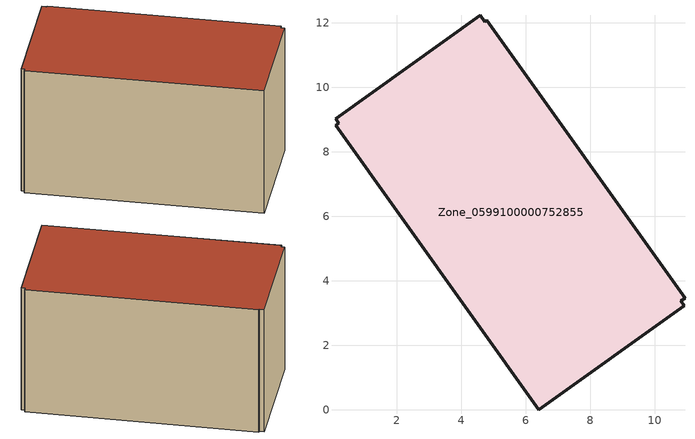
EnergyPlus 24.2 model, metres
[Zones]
Zone_0599100000752855
 floor ground (C_G): 4.59,12.23 4.73,12.04 4.79,12.08 10.94,3.46 10.8,3.38 10.91,3.22 6.4,0 0.1,8.82 0.2,8.89 0.1,9.02 z0
 wall outside (C_F): 4.79,12.08 4.73,12.04 4.59,12.23 0.1,9.02 0.2,8.89 0.1,8.82 6.4,0 10.91,3.22 10.8,3.38 10.94,3.46 4.79,12.08 z0:6.33
 roof outside (C_R): 4.73,12.04 4.59,12.23 0.1,9.02 0.2,8.89 0.1,8.82 6.4,0 10.91,3.22 10.8,3.38 10.94,3.46 4.79,12.08 z6.33
[BUILDING]
Pand.0599100000752855: North Axis=0; Terrain=City; Loads Convergence Tolerance Value=0.04; Temperature Convergence Tolerance Value=0.4; Solar Distribution=FullExterior; Maximum Number of Warmup Days=25; Minimum Number of Warmup Days=1
[Site:Location]
Rotterdam.The.Hague.AP_ZH_NLD Design_Conditions: Latitude=51.96; Longitude=4.45; Time Zone=1; Elevation=-4.5
[SITE:GROUNDTEMPERATURE:BUILDINGSURFACE]
18, 18, 18, 18, 18, 18, 18, 18, 18, 18, 18, 18
[MATERIAL] Thermal Absorptance=0.9; Solar Absorptance=0.7; Visible Absorptance=0.7
Name | Roughness | Thickness | Conductivity | Density | Specific Heat
G.TC.2006-2014 | MediumSmooth | 0.15 | 0.06 | 540 | 1210
F.TC.2006-2014 | Rough | 0.3 | 0.12 | 1920 | 840
R.TC.2006-2014 | MediumRough | 0.2 | 0.08 | 1500 | 1000
[CONSTRUCTION]
C_G: G.TC.2006-2014
C_F: F.TC.2006-2014
C_R: R.TC.2006-2014
[ZONE]
Zone_0599100000752855: Type=1; Multiplier=1; Ceiling Height=Autocalculate; Volume=Autocalculate; Floor Area=autocalculate; Part of Total Floor Area=Yes
[ZONEINFILTRATION:DESIGNFLOWRATE]
Infil_Zone_0599100000752855: Zone or ZoneList or Space or SpaceList=Zone_0599100000752855; Schedule=AlwaysOn; Design Flow Rate Calculation Method=Flow/Area; Flow Rate per Floor Area=0.0015; Constant Term Coefficient=1; Temperature Term Coefficient=0; Velocity Term Coefficient=0; Velocity Squared Term Coefficient=0
[HVACTEMPLATE:ZONE:IDEALLOADSAIRSYSTEM]
Zone_0599100000752855: Maximum Heating Supply Air Temperature=50; Minimum Cooling Supply Air Temperature=13; Maximum Heating Supply Air Humidity Ratio=0.0156; Minimum Cooling Supply Air Humidity Ratio=0.0077; Heating Limit=NoLimit; Cooling Limit=NoLimit; Dehumidification Control Type=ConstantSensibleHeatRatio; Cooling Sensible Heat Ratio=0.7; Dehumidification Setpoint=60; Humidification Control Type=None; Humidification Setpoint=30; Outdoor Air Method=None; Outdoor Air Flow Rate per Person=0.00944; Outdoor Air Flow Rate per Zone Floor Area=0; Outdoor Air Flow Rate per Zone=0; Demand Controlled Ventilation Type=None; Outdoor Air Economizer Type=NoEconomizer; Heat Recovery Type=None; Sensible Heat Recovery Effectiveness=0.7; Latent Heat Recovery Effectiveness=0.65
[ZONECONTROL:THERMOSTAT]
ThermostatControl_Zone_0599100000752855: Zone or ZoneList=Zone_0599100000752855; Control Type Schedule=DualSetpointControlType; Control 1=Thermostat_Zone_0599100000752855; Temperature Difference Between Cutout And Setpoint=0
[THERMOSTATSETPOINT:DUALSETPOINT]
Thermostat_Zone_0599100000752855: Heating Setpoint Temperature Schedule=HeatingSetpoint_Zone_0599100000752855; Cooling Setpoint Temperature Schedule=CoolingSetpoint_Zone_0599100000752855
[SCHEDULE:COMPACT]
HeatingSetpoint_Zone_0599100000752855: Through: 12/31, For: AllDays, Until: 24:00, 21
CoolingSetpoint_Zone_0599100000752855: Through: 12/31, For: AllDays, Until: 24:00, 24
DualSetpointControlType: Through: 12/31, For: AllDays, Until: 24:00, 4
AlwaysOn: Through: 12/31, For: AllDays, Until: 24:00, 1
